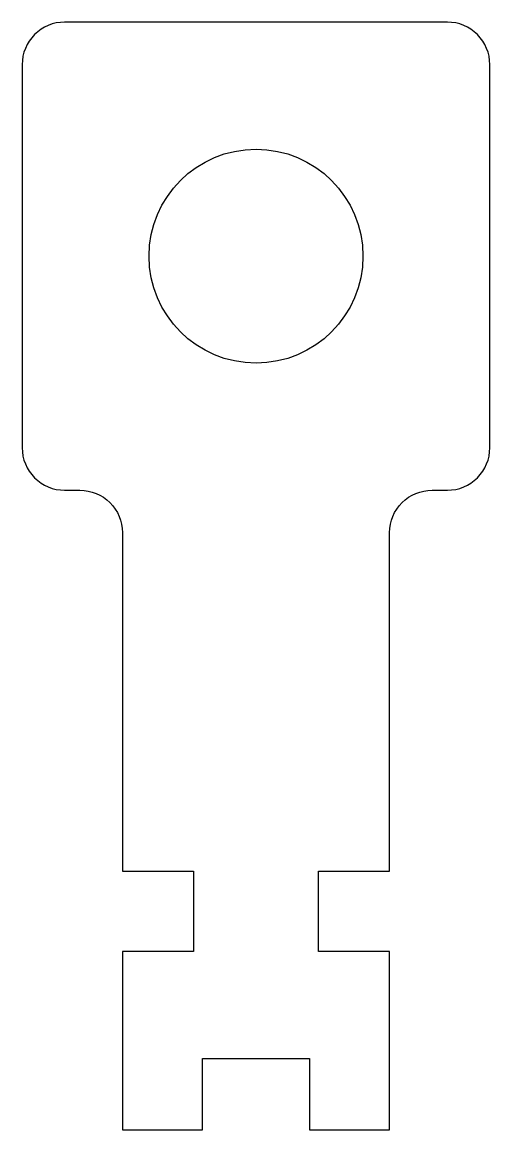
# Model space of a CAD drawing. Header units: inches. Extents: x -0.69 to 0.69, y -2.57 to 0.69.
import ezdxf

# ---------------------------------------------------------------- set-up
doc = ezdxf.new("R2010")
doc.units = ezdxf.units.IN
doc.header["$MEASUREMENT"] = 0

msp = doc.modelspace()

# ---------------------------------------------------------------- linework, layer by layer
msp.add_lwpolyline([(-0.3937, -1.811), (-0.1837, -1.811), (-0.1837, -2.0472), (-0.3937, -2.0472), (-0.3937, -2.5722), (-0.1575, -2.5722), (-0.1575, -2.3622), (0.1575, -2.3622), (0.1575, -2.5722), (0.3937, -2.5722), (0.3937, -2.0472), (0.1837, -2.0472), (0.1837, -1.811), (0.3937, -1.811), (0.3937, -0.814, -0.414214), (0.5187, -0.689), (0.564, -0.689, 0.414214), (0.689, -0.564), (0.689, 0.564, 0.414214), (0.564, 0.689), (-0.564, 0.689, 0.414214), (-0.689, 0.564), (-0.689, -0.564, 0.414214), (-0.564, -0.689), (-0.5187, -0.689, -0.414214), (-0.3937, -0.814)], format="xyb", close=True)
msp.add_circle((0, 0), 0.315)

doc.saveas('drawing.dxf')
